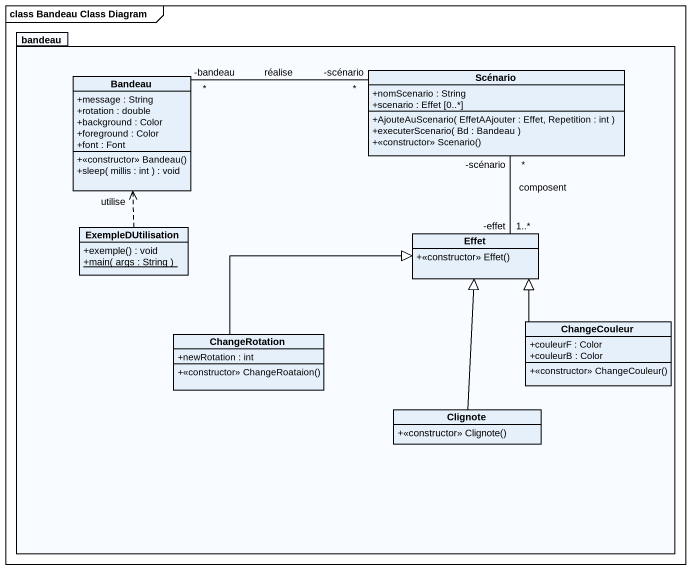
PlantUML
@startuml
mainframe class Bandeau Class Diagram
hide circle
hide empty members
skinparam classAttributeIconSize 0
package bandeau {
  class Bandeau {
    +message : String
    +rotation : double
    +background : Color
    +foreground : Color
    +font : Font
    +<<constructor>> Bandeau()
    +sleep( millis : int ) : void
  }
  class Scénario {
    +nomScenario : String
    +scenario : Effet [0..*]
    +AjouteAuScenario( EffetAAjouter : Effet, Repetition : int )
    +executerScenario( Bd : Bandeau )
    +<<constructor>> Scenario()
  }
  class ExempleDUtilisation {
    +exemple() : void
    {static} +main( args : String )
  }
  class Effet {
    +<<constructor>> Effet()
  }
  class ChangeCouleur {
    +couleurF : Color
    +couleurB : Color
    +<<constructor>> ChangeCouleur()
  }
  class ChangeRotation {
    +newRotation : int
    +<<constructor>> ChangeRoataion()
  }
  class Clignote {
    +<<constructor>> Clignote()
  }
}
Bandeau "*\n-bandeau" -right- "*\n-scénario" Scénario : réalise
Scénario "*\n-scénario" -- "-effet\n1..*" Effet : composent
ExempleDUtilisation .up.> Bandeau : utilise
ChangeCouleur -up-|> Effet
ChangeRotation -right-|> Effet
Clignote -up-|> Effet
@enduml
